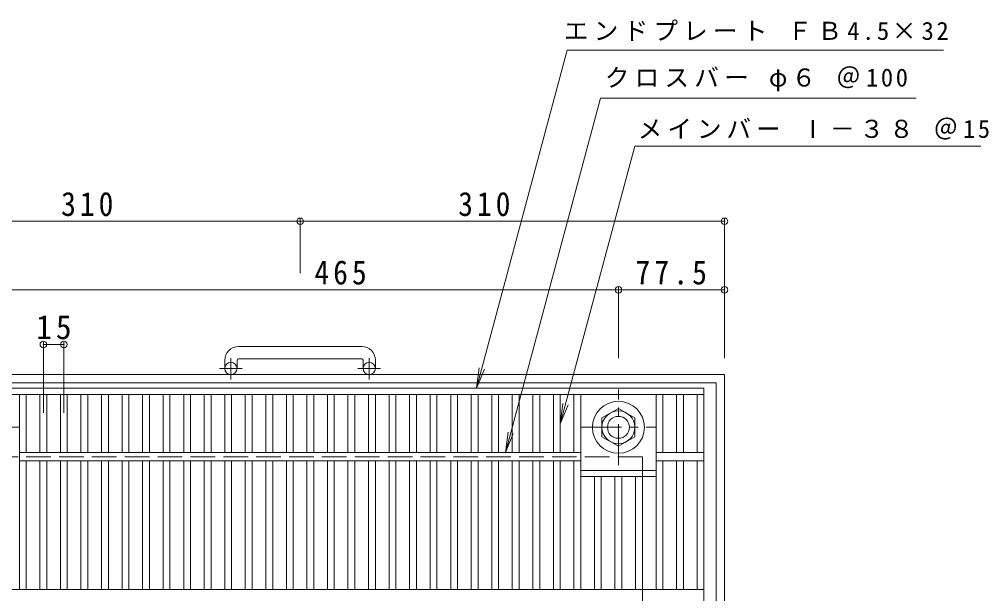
# Model space of a CAD drawing. Units: millimetres at full size, sheet at 1:6. Extents: x -1042 to 967, y -826 to 718.
# Drawn here: x -665 to 43, y 299 to 718 of the extents above; entities that cross this region are included whole.
import ezdxf

# ---------------------------------------------------------------- set-up
doc = ezdxf.new("R2010")
doc.units = ezdxf.units.MM
doc.header["$LTSCALE"] = 6
doc.header["$PDMODE"] = 32
doc.header["$PDSIZE"] = 4.8
doc.linetypes.add('CHAIN1', pattern=[8, 5, -1, 1, -1])
doc.linetypes.add('DASHED3', pattern=[4, 3, -1])
for name, color, linetype, lineweight in [('A-1_ピット', 2, 'Continuous', 9), ('A-2_蓋', 3, 'Continuous', 9), ('A-4_寸法', 7, 'Continuous', 9), ('A-5_仕様文', 7, 'Continuous', 9)]:
    doc.layers.add(name, color=color, linetype=linetype, lineweight=lineweight)
doc.styles.add('ＭＳ ゴシック', font='')
doc.styles.get('ＭＳ ゴシック').set_extended_font_data('MS Gothic')

msp = doc.modelspace()

# ---------------------------------------------------------------- linework, layer by layer
at = {"layer": 'A-1_ピット'}
for p, q in [((-415.173, 479.478), (-505.173, 479.478)), ((-515.173, 469.478), (-515.173, 463.378)), ((-506.174, 469.478), (-506.174, 463.378)), ((-505.173, 470.478), (-415.173, 470.478)), ((-414.174, 469.478), (-414.174, 463.378)), ((-405.173, 469.478), (-405.173, 463.378)), ((-150.173, 458.878), (-770.173, 458.878)), ((-150.173, 458.878), (-150.173, -161.122)), ((-156.173, 452.878), (-764.173, 452.878)), ((-156.173, 452.878), (-156.173, -155.122))]:
    msp.add_line(p, q, dxfattribs=at)
at = {"layer": 'A-1_ピット', "linetype": 'CHAIN1'}
for p, q in [((-510.674, 455.271), (-510.674, 470.868)), ((-409.673, 455.271), (-409.673, 470.868)), ((-502.511, 463.378), (-518.918, 463.378)), ((-401.511, 463.378), (-417.918, 463.378)), ((-227.674, 392.741), (-227.674, 448.015)), ((-720.31, 420.378), (-665.037, 420.378)), ((-255.31, 420.378), (-200.037, 420.378))]:
    msp.add_line(p, q, dxfattribs=at)
at = {"layer": 'A-1_ピット', "linetype": 'DASHED3'}
for q in [(-710.173, 398.879), (-210.173, -101.123)]:
    msp.add_line((-210.173, 398.879), q, dxfattribs=at)
at = {"layer": 'A-1_ピット'}
msp.add_lwpolyline([(-215.673, 427.306), (-215.673, 413.449), (-227.674, 406.521), (-239.673, 413.449), (-239.673, 427.306), (-227.674, 434.234)], close=True, dxfattribs=at)
for centre, radius in [((-510.674, 463.378), 4.5), ((-409.674, 463.378), 4.5), ((-227.674, 420.378), 19), ((-227.674, 420.378), 12), ((-227.674, 420.378), 8)]:
    msp.add_circle(centre, radius, dxfattribs=at)
for centre, radius, start, end in [((-505.173, 469.478), 10, 90, 180), ((-415.173, 469.478), 10, 0, 90), ((-505.173, 469.478), 1, 90, 180), ((-415.173, 469.478), 1, 0, 90)]:
    msp.add_arc(centre, radius, start, end, dxfattribs=at)
at = {"layer": 'A-2_蓋'}
for p, q in [((-755.174, 448.878), (-165.174, 448.878)), ((-165.174, 448.878), (-165.174, -151.122)), ((-755.174, 444.377), (-165.174, 444.377)), ((-665.173, 301.878), (-665.173, 444.377)), ((-660.174, 401.878), (-660.174, 444.377)), ((-650.173, 401.878), (-650.173, 444.377)), ((-645.174, 401.878), (-645.174, 444.377)), ((-635.173, 401.878), (-635.173, 444.377)), ((-630.174, 401.878), (-630.174, 444.377)), ((-620.173, 401.878), (-620.173, 444.377)), ((-615.174, 401.878), (-615.174, 444.377)), ((-605.173, 401.878), (-605.173, 444.377)), ((-600.174, 401.878), (-600.174, 444.377)), ((-590.173, 401.878), (-590.173, 444.377)), ((-585.174, 401.878), (-585.174, 444.377)), ((-575.173, 401.878), (-575.173, 444.377)), ((-570.174, 401.878), (-570.174, 444.377)), ((-560.173, 401.878), (-560.173, 444.377)), ((-555.174, 401.878), (-555.174, 444.377)), ((-545.173, 401.878), (-545.173, 444.377)), ((-540.174, 401.878), (-540.174, 444.377)), ((-530.173, 401.878), (-530.173, 444.377)), ((-525.174, 401.878), (-525.174, 444.377)), ((-515.173, 401.878), (-515.173, 444.377)), ((-510.174, 401.878), (-510.174, 444.377)), ((-500.173, 401.878), (-500.173, 444.377)), ((-495.174, 401.878), (-495.174, 444.377)), ((-485.173, 401.878), (-485.173, 444.377)), ((-480.174, 401.878), (-480.174, 444.377)), ((-470.173, 401.878), (-470.173, 444.377)), ((-465.174, 401.878), (-465.174, 444.377)), ((-455.173, 401.878), (-455.173, 444.377)), ((-450.174, 401.878), (-450.174, 444.377)), ((-440.173, 401.878), (-440.173, 444.377)), ((-435.174, 401.878), (-435.174, 444.377)), ((-425.173, 401.878), (-425.173, 444.377)), ((-420.174, 401.878), (-420.174, 444.377)), ((-410.173, 401.878), (-410.173, 444.377)), ((-405.174, 401.878), (-405.174, 444.377)), ((-395.173, 401.878), (-395.173, 444.377)), ((-390.174, 401.878), (-390.174, 444.377)), ((-380.173, 401.878), (-380.173, 444.377)), ((-375.174, 401.878), (-375.174, 444.377)), ((-365.173, 401.878), (-365.173, 444.377)), ((-360.174, 401.878), (-360.174, 444.377)), ((-350.173, 401.878), (-350.173, 444.377)), ((-345.174, 401.878), (-345.174, 444.377)), ((-335.173, 401.878), (-335.173, 444.377)), ((-330.174, 401.878), (-330.174, 444.377)), ((-320.173, 401.878), (-320.173, 444.377)), ((-315.174, 401.878), (-315.174, 444.377)), ((-305.173, 401.878), (-305.173, 444.377)), ((-300.174, 401.878), (-300.174, 444.377)), ((-290.173, 401.878), (-290.173, 444.377)), ((-285.174, 401.878), (-285.174, 444.377)), ((-275.173, 401.878), (-275.173, 444.377)), ((-270.174, 401.878), (-270.174, 444.377)), ((-260.173, 401.878), (-260.173, 444.377)), ((-255.174, 301.878), (-255.174, 444.377)), ((-200.173, 301.878), (-200.173, 444.377)), ((-195.174, 401.878), (-195.174, 444.377)), ((-185.173, 401.878), (-185.173, 444.377)), ((-180.174, 401.878), (-180.174, 444.377)), ((-170.174, 401.878), (-170.174, 444.377)), ((-255.173, 401.878), (-665.173, 401.878)), ((-165.174, 401.878), (-200.173, 401.878)), ((-255.174, 395.878), (-665.173, 395.878)), ((-660.174, 301.878), (-660.174, 395.878)), ((-650.173, 301.878), (-650.173, 395.878)), ((-645.174, 301.878), (-645.174, 395.878)), ((-635.173, 301.878), (-635.173, 395.878)), ((-630.174, 301.878), (-630.174, 395.878)), ((-620.173, 301.878), (-620.173, 395.878)), ((-615.174, 301.878), (-615.174, 395.878)), ((-605.173, 301.878), (-605.173, 395.878)), ((-600.174, 301.878), (-600.174, 395.878)), ((-590.173, 301.878), (-590.173, 395.878)), ((-585.174, 301.878), (-585.174, 395.878)), ((-575.173, 301.878), (-575.173, 395.878)), ((-570.174, 301.878), (-570.174, 395.878)), ((-560.173, 301.878), (-560.173, 395.878)), ((-555.174, 301.878), (-555.174, 395.878)), ((-545.173, 301.878), (-545.173, 395.878)), ((-540.174, 301.878), (-540.174, 395.878)), ((-530.173, 301.878), (-530.173, 395.878)), ((-525.174, 301.878), (-525.174, 395.878)), ((-515.173, 301.878), (-515.173, 395.878)), ((-510.174, 301.878), (-510.174, 395.878)), ((-500.173, 301.878), (-500.173, 395.878)), ((-495.174, 301.878), (-495.174, 395.878)), ((-485.173, 301.878), (-485.173, 395.878)), ((-480.174, 301.878), (-480.174, 395.878)), ((-470.173, 301.878), (-470.173, 395.878)), ((-465.174, 301.878), (-465.174, 395.878)), ((-455.173, 301.878), (-455.173, 395.878)), ((-450.174, 301.878), (-450.174, 395.878)), ((-440.173, 301.878), (-440.173, 395.878)), ((-435.174, 301.878), (-435.174, 395.878)), ((-425.173, 301.878), (-425.173, 395.878)), ((-420.174, 301.878), (-420.174, 395.878)), ((-410.173, 301.878), (-410.173, 395.878)), ((-405.174, 301.878), (-405.174, 395.878)), ((-395.173, 301.878), (-395.173, 395.878)), ((-390.174, 301.878), (-390.174, 395.878)), ((-380.173, 301.878), (-380.173, 395.878)), ((-375.174, 301.878), (-375.174, 395.878)), ((-365.173, 301.878), (-365.173, 395.878)), ((-360.174, 301.878), (-360.174, 395.878)), ((-350.173, 301.878), (-350.173, 395.878)), ((-345.174, 301.878), (-345.174, 395.878)), ((-335.173, 301.878), (-335.173, 395.878)), ((-330.174, 301.878), (-330.174, 395.878)), ((-320.173, 301.878), (-320.173, 395.878)), ((-315.174, 301.878), (-315.174, 395.878)), ((-305.173, 301.878), (-305.173, 395.878)), ((-300.174, 301.878), (-300.174, 395.878)), ((-290.173, 301.878), (-290.173, 395.878)), ((-285.174, 301.878), (-285.174, 395.878)), ((-275.173, 301.878), (-275.173, 395.878)), ((-270.174, 301.878), (-270.174, 395.878)), ((-260.173, 301.878), (-260.173, 395.878)), ((-165.174, 395.878), (-200.173, 395.878)), ((-195.174, 301.878), (-195.174, 395.878)), ((-185.173, 301.878), (-185.173, 395.878)), ((-180.174, 301.878), (-180.174, 395.878)), ((-170.174, 301.878), (-170.174, 395.878)), ((-255.173, 388.878), (-200.174, 388.878)), ((-255.173, 384.378), (-200.174, 384.378)), ((-245.173, 301.878), (-245.173, 384.378)), ((-240.174, 301.878), (-240.174, 384.378)), ((-230.173, 301.878), (-230.173, 384.378)), ((-225.174, 301.878), (-225.174, 384.378)), ((-215.173, 301.878), (-215.173, 384.378)), ((-210.174, 301.878), (-210.174, 384.378)), ((-165.174, 301.878), (-755.174, 301.878))]:
    msp.add_line(p, q, dxfattribs=at)
at = {"layer": 'A-4_寸法'}
for p, q in [((-770.173, 570.878), (-460.173, 570.878)), ((-460.173, 572.678), (-460.173, 532.878)), ((-460.173, 570.878), (-150.173, 570.878)), ((-150.173, 572.678), (-150.173, 470.878)), ((-692.674, 520.878), (-227.674, 520.878)), ((-227.674, 522.678), (-227.674, 470.878)), ((-227.674, 520.878), (-150.173, 520.878)), ((-647.673, 482.678), (-647.673, 430.878)), ((-632.673, 482.678), (-632.673, 430.878)), ((-647.673, 480.878), (-632.673, 480.878))]:
    msp.add_line(p, q, dxfattribs=at)
for p in [(-460.173, 570.878), (-150.173, 570.878), (-227.674, 520.878), (-150.173, 520.878), (-647.673, 480.878), (-632.673, 480.878)]:
    msp.add_point(p, dxfattribs=at)
at = {"layer": 'A-5_仕様文'}
for p, q in [((-265.096, 695.878), (9.682, 695.878)), ((-240.774, 660.878), (-310.173, 401.878)), ((-240.774, 660.878), (-10.155, 660.878)), ((-215.766, 625.878), (-270.169, 422.847)), ((-215.766, 625.878), (36.923, 625.878)), ((-331.279, 448.878), (-329.322, 463.749)), ((-270.169, 422.847), (-268.211, 437.719)), ((-270.169, 422.847), (-264.428, 436.705)), ((-310.173, 401.878), (-308.216, 416.75)), ((-310.173, 401.878), (-304.433, 415.736))]:
    msp.add_line(p, q, dxfattribs=at)
msp.add_lwpolyline([(-265.096, 695.878), (-331.279, 448.878), (-325.539, 462.736)], dxfattribs=at)

# ---------------------------------------------------------------- texts
at = {"layer": 'A-4_寸法', "color": 2, "char_height": 17.6, "attachment_point": 7, "style": 'ＭＳ ゴシック'}
for s, insert in [('\\T1.27;\\W0.9;310', (-634.673, 574.478)), ('\\T1.27;\\W0.9;310', (-344.673, 574.478)), ('\\T1.27;\\W0.9;465', (-449.674, 524.478)), ('\\T1.28;\\W0.9;77.5', (-215.173, 524.478)), ('\\T1.27;\\W0.95;15', (-652.923, 484.478))]:
    msp.add_mtext(s, dxfattribs=dict(at, insert=insert))
at = {"layer": 'A-5_仕様文', "char_height": 13.2, "attachment_point": 7, "style": 'ＭＳ ゴシック'}
for s, insert in [('\\T1.21;エンドプレート\\~ＦＢ4.5×32', (-267.528, 702.644)), ('\\T1.21;クロスバー\\~φ６\\~＠100', (-237.616, 665.722)), ('\\T1.2;メインバー\\~Ⅰ－３８\\~＠15', (-213.577, 630.563))]:
    msp.add_mtext(s, dxfattribs=dict(at, insert=insert))

doc.saveas('drawing.dxf')
